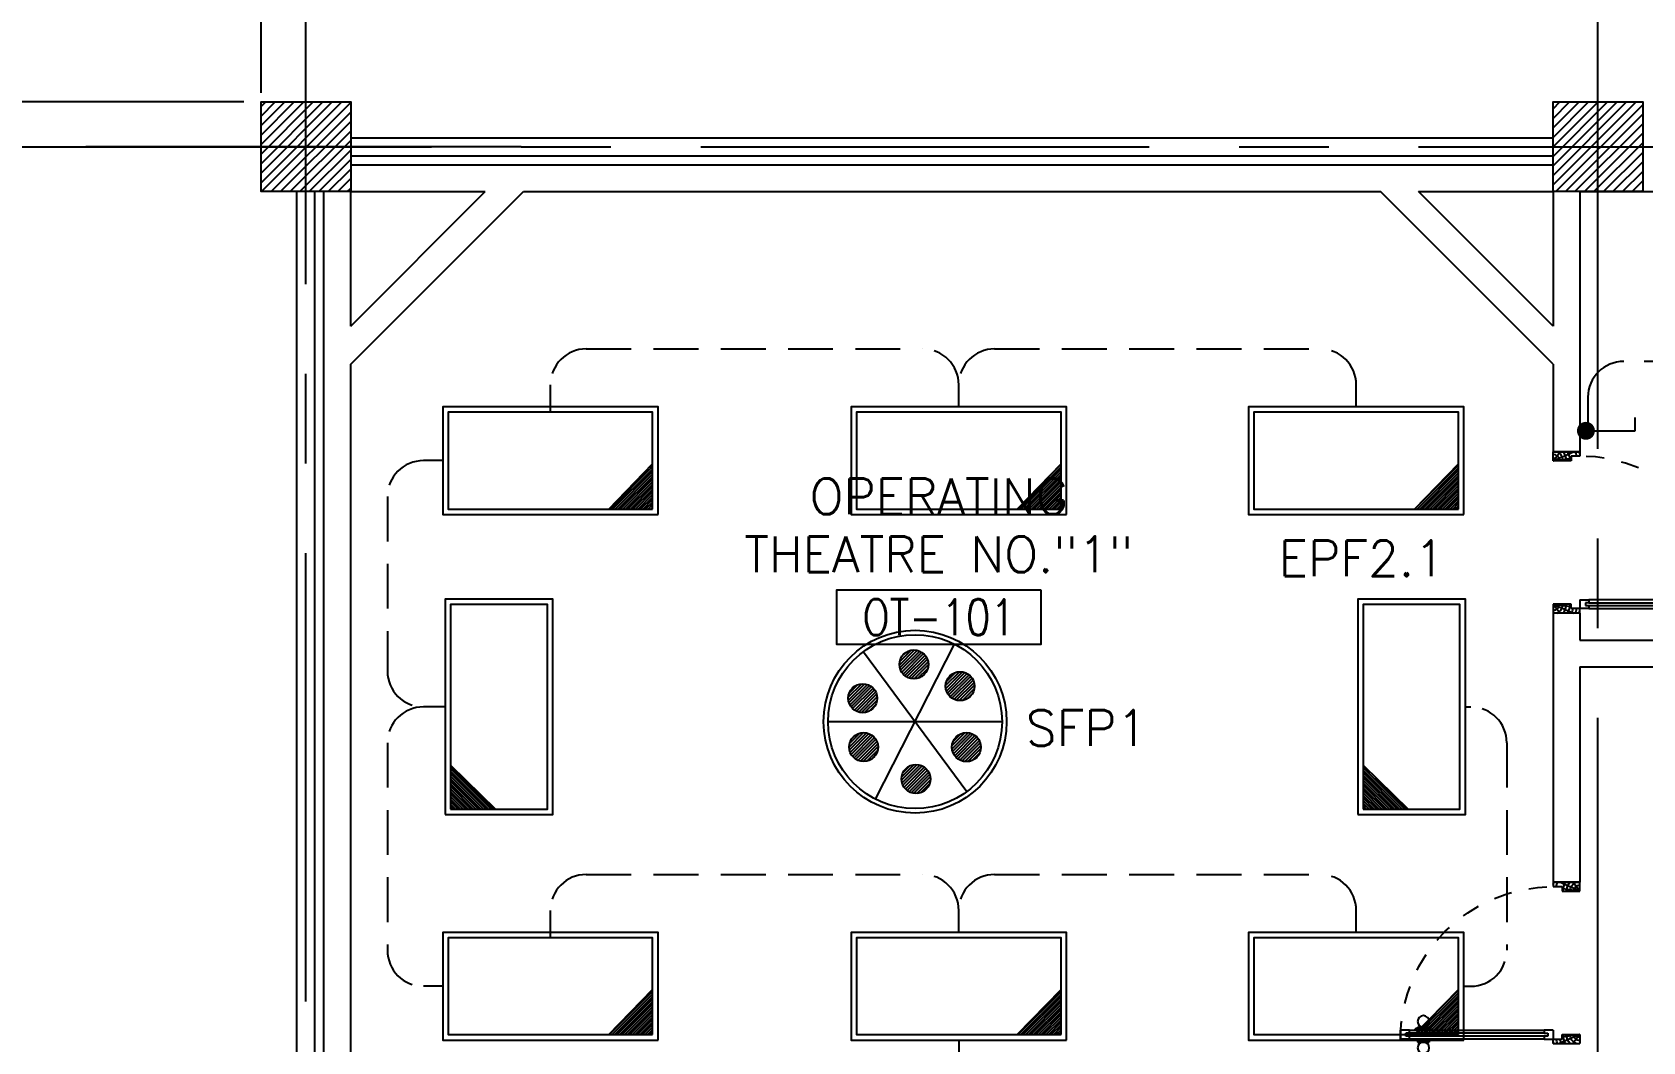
# Model space of a CAD drawing. Extents: x -0.3 to 91.9, y -1.1 to 78.4.
# Drawn here: x 8.62 to 17.6, y 59.58 to 65.21 of the extents above; entities that cross this region are included whole.
import ezdxf
from ezdxf.enums import TextEntityAlignment as Align

# ---------------------------------------------------------------- set-up
doc = ezdxf.new("R2010")
doc.units = 0
doc.header["$MEASUREMENT"] = 0
doc.header["$PDMODE"] = 34
doc.linetypes.add('CENTERX2', pattern=[4, 2.5, -0.5, 0.5, -0.5])
doc.linetypes.add('HIDDEN', pattern=[0.375, 0.25, -0.125])
doc.layers.get('0').update_dxf_attribs({"linetype": 'CONTINUOUS'})
doc.layers.get('DEFPOINTS').update_dxf_attribs({"linetype": 'CONTINUOUS'})
for name, color, linetype in [('AX-DIM', 11, 'CONTINUOUS'), ('AXES', 11, 'CENTERX2'), ('COL', 11, 'CONTINUOUS'), ('DOOR', 7, 'CONTINUOUS'), ('E-HLINE', 4, 'HIDDEN'), ('E-LITE', 4, 'CONTINUOUS'), ('E-SWITCH', 4, 'CONTINUOUS'), ('E-TEXT', 4, 'CONTINUOUS'), ('EL-LITE', 4, 'CONTINUOUS'), ('HAT', 11, 'CONTINUOUS'), ('INSUL', 11, 'CONTINUOUS'), ('RM-BOX', 11, 'CONTINUOUS'), ('RM-NAME', 11, 'CONTINUOUS'), ('RM-NO', 11, 'CONTINUOUS'), ('WALL', 11, 'CONTINUOUS')]:
    doc.layers.add(name, color=color, linetype=linetype)
doc.styles.add('ROMANS', font='ROMANS.shx', dxfattribs={"width": 0.6})
doc.dimstyles.new('STANDARD in', dxfattribs={"dimtxt": 0.24, "dimasz": 0.1, "dimexe": 0.07, "dimexo": 0.05, "dimgap": 0.05, "dimtad": 1, "dimdec": 0, "dimlfac": 1000, "dimzin": 0, "dimdsep": 46, "dimtxsty": 'ROMANS', "dimblk": 'ARCHTICK', "dimcen": 0.05, "dimdle": 0.05, "dimclrd": 7, "dimclre": 7, "dimclrt": 2, "dimadec": 0, "dimazin": 0, "dimtfac": 1, "dimtdec": 0, "dimtmove": 2, "dimatfit": 3, "dimldrblk": 'ARCHTICK', "dimfxl": 0, "dimtolj": 1, "dimtzin": 0, "dimarcsym": 0})

# ---------------------------------------------------------------- blocks, each defined once
blk = doc.blocks.new('*X90')
at = {"color": 0}
for p, q in [((31339.2, 177127), (31802, 177589.7)), ((31339.2, 177180), (31749, 177589.7)), ((31339.2, 177233), (31695.9, 177589.7)), ((31339.2, 177286.1), (31642.9, 177589.7)), ((31339.2, 177339.1), (31589.9, 177589.7)), ((31339.2, 177392.1), (31536.8, 177589.7)), ((31339.2, 177445.2), (31483.8, 177589.7)), ((31339.2, 177498.2), (31430.8, 177589.7)), ((31339.2, 177551.2), (31377.7, 177589.7)), ((31355, 177089.7), (31839.2, 177573.9)), ((31408.1, 177089.7), (31839.2, 177520.9)), ((31461.1, 177089.7), (31839.2, 177467.9)), ((31514.1, 177089.7), (31839.2, 177414.8)), ((31567.2, 177089.7), (31839.2, 177361.8)), ((31620.2, 177089.7), (31839.2, 177308.8)), ((31673.2, 177089.7), (31839.2, 177255.7)), ((31726.3, 177089.7), (31839.2, 177202.7)), ((31779.3, 177089.7), (31839.2, 177149.7)), ((31832.3, 177089.7), (31839.2, 177096.6))]:
    blk.add_line(p, q, dxfattribs=at)
blk = doc.blocks.new('*X89')
at = {"color": 0}
for p, q in [((24139.2, 177139.5), (24589.5, 177589.7)), ((24139.2, 177192.5), (24536.5, 177589.7)), ((24139.2, 177245.5), (24483.4, 177589.7)), ((24139.2, 177298.6), (24430.4, 177589.7)), ((24139.2, 177351.6), (24377.4, 177589.7)), ((24139.2, 177404.6), (24324.3, 177589.7)), ((24139.2, 177457.6), (24271.3, 177589.7)), ((24139.2, 177510.7), (24218.3, 177589.7)), ((24139.2, 177563.7), (24165.2, 177589.7)), ((24142.5, 177089.7), (24639.2, 177586.4)), ((24195.6, 177089.7), (24639.2, 177533.4)), ((24248.6, 177089.7), (24639.2, 177480.4)), ((24301.6, 177089.7), (24639.2, 177427.3)), ((24354.7, 177089.7), (24639.2, 177374.3)), ((24407.7, 177089.7), (24639.2, 177321.3)), ((24460.7, 177089.7), (24639.2, 177268.2)), ((24513.8, 177089.7), (24639.2, 177215.2)), ((24566.8, 177089.7), (24639.2, 177162.2)), ((24619.8, 177089.7), (24639.2, 177109.1))]:
    blk.add_line(p, q, dxfattribs=at)
blk = doc.blocks.new('RM1')
at = {"layer": 'RM-BOX'}
blk.add_lwpolyline([(569.9, -200), (-569.9, -200), (-569.9, -500), (569.9, -500)], close=True, dxfattribs=at)
at = {"layer": 'RM-NAME', "style": 'ROMANS'}
for tag, p in [('ROOMNAME1', (0, 323.8)), ('ROOMNAME2', (0, 0))]:
    blk.add_attdef(tag, text='', height=200, dxfattribs=at).set_placement(p, align=Align.MIDDLE)
at = {"layer": 'RM-NO', "style": 'ROMANS', "width": 0.8}
blk.add_attdef('ROOMNO', text='', height=200, dxfattribs=at).set_placement((0, -350), align=Align.MIDDLE)
blk = doc.blocks.new('_ARCHTICK')
at = {"color": 0, "linetype": 'ByBlock', "const_width": 0.15}
blk.add_lwpolyline([(-0.5, -0.5), (0.5, 0.5)], dxfattribs=at)
blk = doc.blocks.new('*D159')
at = {"layer": 'AX-DIM', "color": 7, "lineweight": -2, "ltscale": 0.3}
for p, q in [((9.8048, 64.82), (1.6133, 64.82)), ((1.6833, 5.45), (1.6833, 64.87)), ((10.4833, 5.5), (1.6133, 5.5))]:
    blk.add_line(p, q, dxfattribs=at)
at = {"layer": 'DEFPOINTS', "color": 0, "ltscale": 0.3}
for p in [(1.6833, 64.82), (9.8548, 64.82), (10.5333, 5.5)]:
    blk.add_point(p, dxfattribs=at)
at = {"layer": 'AX-DIM', "color": 7, "lineweight": -2, "ltscale": 0.3, "xscale": 0.1, "yscale": 0.1, "zscale": 0.1}
for p, rotation in [((1.6833, 64.82), 90), ((1.6833, 5.5), 270)]:
    blk.add_blockref('_ARCHTICK', p, dxfattribs=dict(at, rotation=rotation))
at = {"layer": 'AX-DIM', "color": 2, "ltscale": 0.3, "insert": (1.5133, 35.16), "char_height": 0.24, "attachment_point": 5, "rotation": 90, "style": 'ROMANS'}
blk.add_mtext('\\A1;59320', dxfattribs=at)
blk = doc.blocks.new('*D179')
at = {"layer": 'AX-DIM', "color": 7, "lineweight": -2, "ltscale": 0.3}
for p, q in [((4.675, 40.87), (4.675, 77.0684)), ((9.9, 64.87), (9.9, 77.0684)), ((4.625, 76.9984), (9.95, 76.9984))]:
    blk.add_line(p, q, dxfattribs=at)
at = {"layer": 'DEFPOINTS', "color": 0, "ltscale": 0.3}
for p in [(9.9, 76.9984), (9.9, 64.82), (4.675, 40.82)]:
    blk.add_point(p, dxfattribs=at)
at = {"layer": 'AX-DIM', "color": 7, "lineweight": -2, "ltscale": 0.3, "xscale": 0.1, "yscale": 0.1, "zscale": 0.1, "rotation": 180}
blk.add_blockref('_ARCHTICK', (4.675, 76.9984), dxfattribs=at)
at = {"layer": 'AX-DIM', "color": 7, "lineweight": -2, "ltscale": 0.3, "xscale": 0.1, "yscale": 0.1, "zscale": 0.1}
blk.add_blockref('_ARCHTICK', (9.9, 76.9984), dxfattribs=at)
at = {"layer": 'AX-DIM', "color": 2, "ltscale": 0.3, "insert": (7.2875, 77.1684), "char_height": 0.24, "attachment_point": 5, "style": 'ROMANS'}
blk.add_mtext('\\A1;5225', dxfattribs=at)
blk = doc.blocks.new('*D181')
at = {"layer": 'AX-DIM', "color": 7, "lineweight": -2, "ltscale": 0.3}
for p, q in [((1.6833, 64.77), (1.6833, 74.895)), ((42.065, 74.845), (1.6133, 74.845)), ((2.3333, 64.82), (1.6133, 64.82))]:
    blk.add_line(p, q, dxfattribs=at)
at = {"layer": 'DEFPOINTS', "color": 0, "ltscale": 0.3}
for p in [(1.6833, 74.845), (42.115, 74.845), (2.3833, 64.82)]:
    blk.add_point(p, dxfattribs=at)
at = {"layer": 'AX-DIM', "color": 7, "lineweight": -2, "ltscale": 0.3, "xscale": 0.1, "yscale": 0.1, "zscale": 0.1}
for p, rotation in [((1.6833, 74.845), 90), ((1.6833, 64.82), 270)]:
    blk.add_blockref('_ARCHTICK', p, dxfattribs=dict(at, rotation=rotation))
at = {"layer": 'AX-DIM', "color": 2, "ltscale": 0.3, "insert": (1.5133, 69.8325), "char_height": 0.24, "attachment_point": 5, "rotation": 90, "style": 'ROMANS'}
blk.add_mtext('\\A1;10025', dxfattribs=at)
blk = doc.blocks.new('DOOR90')
at = {"layer": 'DOOR', "color": 0, "linetype": 'ByBlock'}
for p, q in [((-150, 0), (-150, -25)), ((-150, 0), (0, 0)), ((0, -50), (0, 0)), ((-1000, -25), (-1000, -75)), ((-1000, -75), (-1000, -25)), ((-950, -25), (-1000, -25)), ((-950, -75), (-1000, -75)), ((-970, -42), (-970, -58)), ((-950, -42), (-970, -42)), ((-950, -58), (-970, -58)), ((-950, -25), (-950, -42)), ((-950, -58), (-950, -75)), ((-917.6, -25), (-917.6, -17.8)), ((-827.6, -17.8), (-917.6, -17.8)), ((-917.6, -75), (-917.6, -82.2)), ((-827.6, -82.2), (-917.6, -82.2)), ((-905, -17.8), (-905, -8.8)), ((-905, -8.8), (-840.2, -8.8)), ((-905, -17.8), (-840.2, -17.8)), ((-905, -82.2), (-905, -91.2)), ((-905, -82.2), (-840.2, -82.2)), ((-840.2, -17.8), (-840.2, -8.8)), ((-840.2, -82.2), (-840.2, -91.2)), ((-827.6, -25), (-827.6, -17.8)), ((-827.6, -75), (-827.6, -82.2)), ((-200, -42), (-200, -25)), ((-200, -25), (-150, -25)), ((-180, -42), (-200, -42)), ((-200, -75), (-200, -58)), ((-200, -58), (-180, -58)), ((-150, -75), (-200, -75)), ((-180, -58), (-180, -42)), ((-150, -75), (-150, -25)), ((-150, -25), (-100, -25)), ((-100, -25), (-100, -50)), ((-100, -50), (0, -50)), ((-905, -91.2), (-840.2, -91.2)), ((-150, -900), (-150, -875)), ((-150, -875), (-100, -875)), ((-100, -850), (0, -850)), ((-100, -875), (-100, -850)), ((0, -850), (0, -900)), ((0, -900), (-150, -900)), ((-150, -900), (0, -900))]:
    blk.add_line(p, q, dxfattribs=at)
at = {"layer": 'DOOR', "color": 9, "linetype": 'ByBlock'}
for p, q in [((0, -50), (-113.7, 0)), ((0, -50), (-40.1, 0)), ((0, -50), (-100, -36.6)), ((0, -850), (-113.7, -900)), ((0, -850), (-100, -863.4)), ((0, -850), (-40.1, -900))]:
    blk.add_line(p, q, dxfattribs=at)
at = {"layer": 'DOOR', "linetype": 'ByBlock'}
for p, q in [((-200, -25), (-950, -25)), ((-200, -42), (-950, -42)), ((-200, -58), (-950, -58)), ((-950, -75), (-200, -75))]:
    blk.add_line(p, q, dxfattribs=at)
at = {"layer": 'DOOR', "color": 0, "linetype": 'ByBlock'}
for centre in [(-872.6, 23.5), (-872.6, -123.5)]:
    blk.add_circle(centre, 32.4, dxfattribs=at)
at = {"layer": 'DOOR', "color": 9, "linetype": 'ByBlock'}
for centre, radius, start, end in [((0, -50), 154.4, 161.10529, 166.28577), ((0, -50), 134.4, 158.15985, 169.28002), ((0, -50), 94.4, 148.01819, 180), ((0, -50), 74.4, 137.77643, 180), ((0, -50), 114.4, 154.08384, 167.37743), ((0, -50), 54.4, 113.20738, 180), ((0, -50), 34.4, 90, 180), ((0, -50), 14.4, 90, 180), ((0, -850), 154.4, 193.71423, 198.89471), ((0, -850), 134.4, 190.71998, 201.84015), ((0, -850), 94.4, 180, 211.98181), ((0, -850), 74.4, 180, 222.22357), ((0, -850), 54.4, 180, 246.79262), ((0, -850), 34.4, 180, 270), ((0, -850), 14.4, 180, 270)]:
    blk.add_arc(centre, radius, start, end, dxfattribs=at)
at = {"layer": 'DOOR', "linetype": 'HIDDEN', "ltscale": 0.5}
blk.add_arc((-150, -25), 850, 180, 270, dxfattribs=at)
blk = doc.blocks.new('L44OP')
at = {"layer": 'E-LITE'}
h = blk.add_hatch(dxfattribs=at)
h.set_pattern_fill('ANSI31', color=8, scale=0.08, style=0)
h.set_pattern_definition([(45, (-219618.539252, -21540.879964), (-0.00707106781187, 0.00707106781187), [])])
h.paths.add_polyline_path([(-0.3258, 0.27), (-0.57, 0.27), (-0.57, 0.0185)])
at = {"layer": 'E-LITE', "color": 8}
blk.add_line((-0.3258, 0.27), (-0.57, 0.0185), dxfattribs=at)
at = {"layer": 'E-LITE'}
blk.add_lwpolyline([(-0.6, 0.3), (-0.6, -0.3), (0.6, -0.3), (0.6, 0.3)], close=True, dxfattribs=at)
at = {"layer": 'E-LITE', "color": 8}
blk.add_lwpolyline([(-0.57, 0.27), (-0.57, -0.27), (0.57, -0.27), (0.57, 0.27)], close=True, dxfattribs=at)
blk = doc.blocks.new('*X141')
at = {"color": 0}
for p, q in [((350800.6, 287373.1), (350885.3, 287457.8)), ((350801.9, 287392.1), (350866.3, 287456.5)), ((350802.9, 287357.7), (350900.7, 287455.5)), ((350807.4, 287344.5), (350913.9, 287451.1)), ((350813.6, 287333.1), (350925.4, 287444.8)), ((350814.2, 287422.1), (350836.4, 287444.2)), ((350821.3, 287323.1), (350935.4, 287437.2)), ((350830.3, 287314.4), (350944, 287428.1)), ((350840.8, 287307.2), (350951.2, 287417.7)), ((350852.7, 287301.5), (350956.9, 287405.7)), ((350866.6, 287297.7), (350960.8, 287391.9)), ((350882.9, 287296.3), (350962.1, 287375.5)), ((350903.7, 287299.5), (350959, 287354.7)), ((351057.8, 287259.1), (351135, 287336.3)), ((351058.8, 287242.4), (351151.7, 287335.3)), ((351061.7, 287280.7), (351113.4, 287332.4)), ((351062.5, 287228.4), (351165.7, 287331.7)), ((351068, 287216.2), (351177.9, 287326.2)), ((351075, 287205.6), (351188.5, 287319.1)), ((351083.5, 287196.4), (351197.7, 287310.6)), ((351093.4, 287188.6), (351205.5, 287300.8)), ((350515.6, 287194.2), (350590.5, 287269.1)), ((350516.2, 287177.1), (350607.6, 287268.5)), ((350519.6, 287162.8), (350621.9, 287265.1)), ((350520.5, 287216.8), (350568, 287264.2)), ((350524.9, 287150.5), (350634.3, 287259.8)), ((350531.8, 287139.7), (350645, 287252.9)), ((350540.1, 287130.3), (350654.4, 287244.6)), ((350549.8, 287122.4), (350662.4, 287234.9)), ((350561, 287115.8), (350668.9, 287223.8)), ((350573.7, 287110.9), (350673.8, 287211)), ((351104.7, 287182.2), (351211.9, 287289.5)), ((351117.7, 287177.5), (351216.6, 287276.5)), ((351132.8, 287175), (351219.1, 287261.3)), ((351151.3, 287175.8), (351218.3, 287242.8)), ((351178.6, 287185.4), (351208.7, 287215.6)), ((350588.6, 287108.1), (350676.6, 287196.1)), ((350606.6, 287108.4), (350676.3, 287178.1)), ((350631.9, 287116.1), (350668.7, 287152.8)), ((350520.3, 286916.1), (350601.3, 286997)), ((350522, 286900), (350617.3, 286995.4)), ((350522.9, 286936.3), (350581.1, 286994.5)), ((350526, 286886.4), (350630.9, 286991.3)), ((350531.9, 286874.6), (350642.8, 286985.5)), ((350539.2, 286864.3), (350653.1, 286978.1)), ((350548, 286855.4), (350662, 286969.4)), ((350558.1, 286847.8), (350669.5, 286959.2)), ((350569.8, 286841.8), (350675.6, 286947.6)), ((350583.1, 286837.5), (350679.9, 286934.2)), ((351093.6, 286923.6), (351165.9, 286996)), ((351093.7, 286906.1), (351183.4, 286995.8)), ((351096.8, 286891.5), (351198, 286992.7)), ((351099.7, 286947.4), (351142.1, 286989.8)), ((351101.9, 286879), (351210.6, 286987.6)), ((351108.7, 286868), (351221.5, 286980.9)), ((351116.8, 286858.5), (351231.1, 286972.7)), ((351126.3, 286850.3), (351239.2, 286963.2)), ((351137.3, 286843.6), (351246, 286952.3)), ((351149.8, 286838.5), (351251.1, 286939.7)), ((350598.8, 286835.5), (350681.9, 286918.5)), ((350618.3, 286837.3), (350680.1, 286899)), ((350652.9, 286854.2), (350663.1, 286864.4)), ((351164.4, 286835.4), (351254.2, 286925.2)), ((351181.9, 286835.2), (351254.4, 286907.7)), ((351205.7, 286841.3), (351248.3, 286883.9)), ((350812.4, 286730.9), (350900.1, 286818.6)), ((350812.8, 286748.9), (350882, 286818.2)), ((350815.2, 286716), (350915, 286815.8)), ((350820, 286703.1), (350927.9, 286810.9)), ((350820.8, 286774.6), (350856.4, 286810.2)), ((350826.6, 286692), (350939, 286804.4)), ((350834.5, 286682.2), (350948.7, 286796.5)), ((350843.8, 286673.9), (350957.1, 286787.2)), ((350854.6, 286667), (350964, 286776.4)), ((350866.9, 286661.6), (350969.4, 286764.1)), ((350881.1, 286658.2), (350972.8, 286749.9)), ((350898.1, 286657.5), (350973.5, 286732.9)), ((350920.5, 286662.2), (350968.8, 286710.5))]:
    blk.add_line(p, q, dxfattribs=at)
blk = doc.blocks.new('OPL')
at = {"layer": 'EL-LITE', "color": 4}
for p, q in [((-288, 390), (288, -390)), ((-220.5, -431.7), (220.5, 431.7)), ((484.8, 0), (-484.8, 0))]:
    blk.add_line(p, q, dxfattribs=at)
at = {"layer": 'EL-LITE', "color": 2}
blk.add_circle((0, 0), 509.8, dxfattribs=at)
at = {"layer": 'EL-LITE', "color": 4}
blk.add_circle((0, 0), 484.8, dxfattribs=at)
at = {"layer": 'EL-LITE'}
for centre in [(-6.4, 319.5), (250.8, 198), (-291.5, 130.9), (-286.6, -141.4), (286.3, -142), (5.2, -319.5)]:
    blk.add_circle(centre, 80.8, dxfattribs=at)
at = {"layer": 'EL-LITE', "color": 8}
blk.add_blockref('*X141', (-350887.7, -287057.6), dxfattribs=at)
blk = doc.blocks.new('1G1W')
for p, q in [((0, 0), (0.55, 0)), ((0.55, 0), (0.55, -0.15))]:
    blk.add_line(p, q)
at = {"const_width": 0.1}
blk.add_lwpolyline([(-0.05, 0, 1), (0.05, 0, 1)], format="xyb", close=True, dxfattribs=at)

msp = doc.modelspace()

# ---------------------------------------------------------------- linework, layer by layer
at = {"layer": 'AXES'}
for p, q in [((10.15, 43.805), (10.15, 77.6984)), ((17.35, -1.1143), (17.35, 77.6984)), ((0.35, 64.57), (68.39, 64.57)), ((11.35, 64.57), (8.9236, 64.57))]:
    msp.add_line(p, q, dxfattribs=at)
at = {"layer": 'COL'}
for points in [[(9.9, 64.32), (9.9, 64.82), (10.4, 64.82), (10.4, 64.32)], [(9.9, 64.32), (9.9, 64.82), (10.4, 64.82), (10.4, 64.32)], [(17.1, 64.32), (17.1, 64.82), (17.6, 64.82), (17.6, 64.32)]]:
    msp.add_lwpolyline(points, close=True, dxfattribs=at)
at = {"layer": 'E-HLINE', "color": 4}
for p, q in [((11.7123, 63.443), (13.5883, 63.443)), ((13.9883, 63.443), (15.8029, 63.443)), ((18.2325, 63.3735), (17.4942, 63.3735)), ((11.5123, 63.0902), (11.5123, 63.243)), ((13.7883, 63.1202), (13.7883, 63.243)), ((16.0029, 63.1202), (16.0029, 63.243)), ((10.9123, 62.8202), (10.8046, 62.8202)), ((10.6046, 62.6202), (10.6046, 61.6473)), ((10.926, 61.4473), (10.8046, 61.4473)), ((16.6112, 61.4473), (16.6423, 61.4473)), ((14.0294, 61.3648), (14.0301, 61.3648)), ((10.6046, 61.2473), (10.6046, 60.09)), ((16.8423, 61.2473), (16.8423, 60.09)), ((11.7123, 60.5128), (13.5883, 60.5128)), ((13.9883, 60.5128), (15.8029, 60.5128)), ((11.5123, 60.16), (11.5123, 60.3128)), ((13.7883, 60.19), (13.7883, 60.3128)), ((16.0029, 60.19), (16.0029, 60.3128)), ((10.9123, 59.89), (10.8046, 59.89)), ((16.6029, 59.89), (16.6423, 59.89))]:
    msp.add_line(p, q, dxfattribs=at)
for centre, start, end in [((11.7123, 63.243), 90, 180), ((13.5883, 63.243), 0, 90), ((13.9883, 63.243), 90, 180), ((15.8029, 63.243), 0, 90), ((10.8046, 62.6202), 90, 180), ((10.8046, 61.6473), 180, 270), ((10.8046, 61.2473), 90, 180), ((16.6423, 61.2473), 0, 90), ((11.7123, 60.3128), 90, 180), ((13.5883, 60.3128), 0, 90), ((13.9883, 60.3128), 90, 180), ((15.8029, 60.3128), 0, 90), ((10.8046, 60.09), 180, 270), ((16.6423, 60.09), 270, 0)]:
    msp.add_arc(centre, 0.2, start, end, dxfattribs=at)
at = {"layer": 'E-SWITCH', "color": 4}
for p, q in [((17.2942, 63.1735), (17.2942, 62.9642)), ((13.7883, 59.59), (13.7883, 58.6799))]:
    msp.add_line(p, q, dxfattribs=at)
msp.add_arc((17.4942, 63.1735), 0.2, 90, 180, dxfattribs=at)
at = {"layer": 'INSUL'}
for p, q in [((10.4, 64.52), (17.1, 64.52)), ((10.4, 64.47), (17.1, 64.47)), ((10.2, 57.62), (10.2, 64.32)), ((10.25, 57.62), (10.25, 64.32))]:
    msp.add_line(p, q, dxfattribs=at)
at = {"layer": 'WALL'}
for p, q in [((10.4, 64.62), (17.1, 64.62)), ((10.1, 57.62), (10.1, 64.32)), ((10.4, 64.32), (11.15, 64.32)), ((10.4, 63.57), (11.15, 64.32)), ((10.4, 63.3579), (11.3621, 64.32)), ((10.4, 63.57), (10.4, 64.32)), ((11.3621, 64.32), (16.1379, 64.32)), ((17.1, 63.3579), (16.1379, 64.32)), ((17.1, 63.57), (16.35, 64.32)), ((16.35, 64.32), (17.1, 64.32)), ((17.1, 64.32), (17.1, 63.57)), ((17.25, 64.32), (20.125, 64.32)), ((17.25, 64.32), (17.25, 62.87)), ((10.4, 59.3821), (10.4, 63.3579)), ((17.1, 63.3579), (17.1, 62.87)), ((17.25, 62.87), (17.1, 62.87)), ((17.1, 61.97), (17.1, 60.47)), ((17.25, 61.97), (17.1, 61.97)), ((17.25, 61.97), (17.25, 61.82)), ((17.25, 61.82), (20.125, 61.82)), ((17.25, 61.67), (20.125, 61.67)), ((17.25, 61.67), (17.25, 60.47)), ((17.1, 60.47), (17.25, 60.47))]:
    msp.add_line(p, q, dxfattribs=at)
at = {"layer": 'WALL', "linetype": 'ByBlock', "ltscale": 0.3}
for points in [[(9.9, 64.82), (10.4, 64.82), (10.4, 64.32), (9.9, 64.32)], [(17.1, 64.82), (17.6, 64.82), (17.6, 64.32), (17.1, 64.32)]]:
    msp.add_lwpolyline(points, close=True, dxfattribs=at)

# ---------------------------------------------------------------- block references
at = {"layer": 'DOOR', "color": 0, "linetype": 'ByBlock', "yscale": 0.000999999996565748, "zscale": 0.001, "rotation": 180}
for p, xscale in [((17.1, 61.97), 0.0009999999892897904), ((17.25, 59.57), -0.0009999999892897904)]:
    msp.add_blockref('DOOR90', p, dxfattribs=dict(at, xscale=xscale))
at = {"layer": 'E-LITE'}
for p, rotation in [((11.5123, 62.8202), 180), ((13.7883, 62.8202), 180), ((16.0029, 62.8202), 180), ((11.226, 61.4473), 90), ((16.3112, 61.4473), 90), ((11.5123, 59.89), 180), ((13.7883, 59.89), 180), ((16.0029, 59.89), 180)]:
    msp.add_blockref('L44OP', p, dxfattribs=dict(at, rotation=rotation))
at = {"layer": 'E-LITE', "xscale": 0.0009999999892897904, "yscale": 0.0009999999892897904, "zscale": 0.001}
msp.add_blockref('OPL', (13.5446, 61.3648), dxfattribs=at)
at = {"layer": 'E-SWITCH', "color": 4, "xscale": -0.5, "yscale": 0.5, "zscale": 0.5, "rotation": 180}
msp.add_blockref('1G1W', (17.2832, 62.9866), dxfattribs=at)
at = {"layer": 'HAT', "xscale": 0.0009999999892897904, "yscale": 0.000999999996565748, "zscale": 0.001}
for name in ['*X89', '*X90']:
    msp.add_blockref(name, (-14.2392, -112.7697), dxfattribs=at)
at = {"layer": 'RM-NAME', "xscale": 0.0009999999892897904, "yscale": 0.000999999996565748, "zscale": 0.001}
msp.add_blockref('RM1', (13.6773, 62.2976), dxfattribs=at).add_auto_attribs({'ROOMNO': 'OT-101', 'ROOMNAME2': 'THEATRE NO."1"', 'ROOMNAME1': 'OPERATING'})

# ---------------------------------------------------------------- texts
at = {"layer": 'E-TEXT', "color": 4, "style": 'ROMANS'}
for s, p in [('EPF2.1', (15.5719, 62.1752)), ('SFP1', (14.1616, 61.2293))]:
    msp.add_text(s, height=0.2, dxfattribs=at).set_placement(p)

# ---------------------------------------------------------------- dimensions: what is measured, and where the dimension line sits
at = {"layer": 'AX-DIM'}
dim = msp.add_linear_dim(base=(9.9, 76.9984), p1=(4.675, 40.82), p2=(9.9, 64.82), dimstyle='STANDARD in', dxfattribs=at)
dim.commit()
dim.dimension.update_dxf_attribs({"geometry": '*D179', "text_midpoint": (7.2875, 77.1684)})
for base, p1, p2, picture, middle in [((1.6833, 74.845), (2.3833, 64.82), (42.115, 74.845), '*D181', (1.5133, 69.8325)), ((1.6833, 64.82), (10.5333, 5.5), (9.8548, 64.82), '*D159', (1.5133, 35.16))]:
    dim = msp.add_linear_dim(base=base, p1=p1, p2=p2, angle=90, dimstyle='STANDARD in', dxfattribs=at)
    dim.commit()
    dim.dimension.update_dxf_attribs({"geometry": picture, "text_midpoint": middle})

doc.saveas('drawing.dxf')
